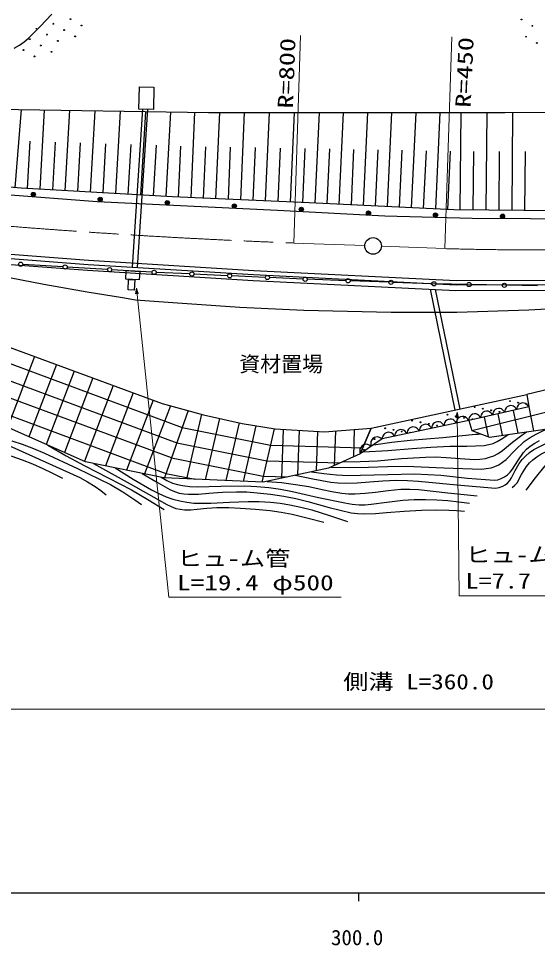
# Model space of a CAD drawing. Units: millimetres, scale not verified. Extents: x 40000 to 680000, y 20000 to 380000.
# Drawn here: x 327464 to 389350, y 198715 to 309135 of the extents above; entities that cross this region are included whole.
import ezdxf
from ezdxf.enums import TextEntityAlignment as Align

# ---------------------------------------------------------------- set-up
doc = ezdxf.new("R2010")
doc.units = ezdxf.units.MM
doc.header["$LTSCALE"] = 1000
doc.linetypes.add('CHAIN', pattern=[18.5, 12, -1.5, 3.5, -1.5])
for name, color, linetype, lineweight in [('M-BGD', 7, 'Continuous', 25), ('M-BGD-HTXT', 7, 'Continuous', 13), ('M-BMK', 2, 'CHAIN', 13), ('M-TTL-BAND', 7, 'Continuous', 25)]:
    doc.layers.add(name, color=color, linetype=linetype, lineweight=lineweight)
doc.layers.add('M-BMK-SRVR', color=7, linetype='Continuous')
doc.styles.add('ＭＳ ゴシック', font='')
doc.styles.get('ＭＳ ゴシック').set_extended_font_data('MS Gothic')

# ---------------------------------------------------------------- blocks, each defined once
blk = doc.blocks.new('BUHIN27')
at = {"color": 7, "linetype": 'Continuous', "lineweight": 25}
blk.add_lwpolyline([(734, -16), (682, 154), (597, 299), (457, 464), (298, 555), (127, 614), (-101, 619), (-274, 567), (-437, 483), (-584, 324), (-671, 183), (-734, 16)], dxfattribs=at)
blk = doc.blocks.new('BUHIN28')
at = {"color": 7, "linetype": 'Continuous', "lineweight": 25}
blk.add_lwpolyline([(754, -26), (703, 150), (618, 300), (476, 471), (313, 567), (138, 629), (-95, 637), (-274, 587), (-443, 502), (-596, 341), (-688, 197), (-754, 26)], dxfattribs=at)
blk = doc.blocks.new('BUHIN29')
at = {"color": 7, "linetype": 'Continuous', "lineweight": 25}
blk.add_lwpolyline([(740, 270), (622, 420), (481, 532), (277, 642), (82, 672), (-112, 664), (-342, 580), (-495, 461), (-626, 312), (-711, 97), (-743, -78), (-740, -270)], dxfattribs=at)
blk = doc.blocks.new('BUHIN42')
at = {"color": 7, "linetype": 'Continuous', "lineweight": 25}
blk.add_circle((0, 0), 249, dxfattribs=at)
blk = doc.blocks.new('BUHIN44')
at = {"color": 7, "linetype": 'Continuous', "lineweight": 25}
blk.add_circle((0, 0), 249, dxfattribs=at)
blk = doc.blocks.new('BUHIN46')
at = {"color": 7, "linetype": 'Continuous', "lineweight": 25}
blk.add_circle((0, 0), 249, dxfattribs=at)
blk = doc.blocks.new('BUHIN48')
at = {"color": 7, "linetype": 'Continuous', "lineweight": 25}
blk.add_circle((0, 0), 249, dxfattribs=at)
blk = doc.blocks.new('BUHIN85')
at = {"color": 7, "linetype": 'Continuous', "lineweight": 25}
for radius in [249, 220, 191, 161, 132, 97.5, 67.5, 38.8, 7.5]:
    blk.add_circle((78, 236), radius, dxfattribs=at)
blk = doc.blocks.new('BUHIN86')
at = {"color": 7, "linetype": 'Continuous', "lineweight": 25}
for radius in [249, 220, 191, 161, 132, 97.5, 67.5, 38.8, 7.5]:
    blk.add_circle((72, 238), radius, dxfattribs=at)
blk = doc.blocks.new('BUHIN87')
at = {"color": 7, "linetype": 'Continuous', "lineweight": 25}
for radius in [249, 220, 191, 161, 132, 97.5, 67.5, 38.8, 7.5]:
    blk.add_circle((73, 238), radius, dxfattribs=at)
blk = doc.blocks.new('BUHIN89')
at = {"color": 7, "linetype": 'Continuous', "lineweight": 25}
for radius in [249, 220, 191, 161, 132, 97.5, 67.5, 38.8, 7.5]:
    blk.add_circle((62, 241), radius, dxfattribs=at)
blk = doc.blocks.new('BUHIN102')
at = {"color": 3, "linetype": 'Continuous', "lineweight": 25}
blk.add_circle((0, 0), 995, dxfattribs=at)

msp = doc.modelspace()

# ---------------------------------------------------------------- linework, layer by layer
at = {"layer": 'M-BGD'}
for p, q in [((341815, 298358), (341884, 301017)), ((341884, 301017), (343620, 300972)), ((343620, 300972), (343550, 298312)), ((316105, 298464), (350106, 297958)), ((327051, 288977), (327814, 298290)), ((330036, 288789), (330575, 298249)), ((333042, 288618), (333588, 298204)), ((336048, 288446), (336601, 298159)), ((342247, 298346), (341007, 279519)), ((342847, 298331), (341605, 279480)), ((343550, 298312), (341815, 298358)), ((339053, 288275), (339614, 298114)), ((342059, 288104), (342627, 298070)), ((345065, 287933), (345640, 298025)), ((348039, 287792), (348490, 297982)), ((350106, 297958), (385439, 297958)), ((351004, 287661), (351459, 297958)), ((353968, 287530), (354429, 297958)), ((356932, 287399), (357399, 297958)), ((359897, 287267), (360369, 297958)), ((362839, 287135), (363349, 297958)), ((365714, 287000), (366231, 297958)), ((368589, 286864), (369113, 297958)), ((371464, 286728), (371994, 297958)), ((374340, 286592), (374876, 297958)), ((377215, 286457), (377758, 297958)), ((380143, 286348), (380246, 297958)), ((383230, 286321), (383333, 297958)), ((385439, 297958), (424768, 298118)), ((386317, 286294), (386420, 297962)), ((328534, 288875), (328855, 294513)), ((331539, 288703), (331865, 294417)), ((334545, 288532), (334875, 294322)), ((337551, 288361), (337885, 294226)), ((340556, 288190), (340895, 294131)), ((343562, 288018), (343905, 294036)), ((346557, 287857), (346826, 293945)), ((349521, 287726), (349793, 293867)), ((352486, 287595), (352761, 293813)), ((355450, 287464), (355728, 293761)), ((358414, 287333), (358696, 293708)), ((361379, 287202), (361664, 293656)), ((364276, 287067), (364585, 293602)), ((367152, 286932), (367464, 293548)), ((370027, 286796), (370343, 293493)), ((372902, 286660), (373222, 293439)), ((375777, 286525), (376101, 293385)), ((378653, 286389), (378980, 293330)), ((381687, 286335), (381748, 293309)), ((384774, 286307), (384835, 293298)), ((387860, 286280), (387923, 293293)), ((327782, 288917), (313159, 290116)), ((345816, 287890), (327782, 288917)), ((362120, 287169), (345816, 287890)), ((379371, 286355), (362120, 287169)), ((394806, 286218), (379371, 286355)), ((282559, 284280), (346997, 260421)), ((282039, 282406), (346347, 258595)), ((317241, 281761), (335791, 280342)), ((345706, 256797), (281526, 280561)), ((317140, 280565), (335709, 279145)), ((317199, 281263), (335757, 279843)), ((453709, 280650), (388096, 264332)), ((332769, 279560), (327962, 279850)), ((338075, 279239), (333268, 279530)), ((335757, 279843), (355493, 278624)), ((335791, 280342), (355521, 279123)), ((280999, 278665), (345048, 254950)), ((302819, 278669), (344581, 263279)), ((325098, 278539), (330496, 277482)), ((335709, 279145), (355454, 277925)), ((343381, 278919), (338574, 279209)), ((340251, 278087), (340313, 279104)), ((340313, 279104), (341914, 279008)), ((341914, 279008), (341852, 277990)), ((347886, 278709), (343881, 278893)), ((352390, 278503), (348385, 278686)), ((356895, 278296), (352890, 278480)), ((355493, 278624), (379637, 277430)), ((355521, 279123), (379648, 277930)), ((361400, 278090), (357394, 278273)), ((330496, 277482), (335662, 276572)), ((341852, 277990), (340251, 278087)), ((340520, 276805), (340596, 278066)), ((340596, 278066), (341334, 278021)), ((341334, 278021), (341258, 276761)), ((355454, 277925), (379621, 276729)), ((366516, 277906), (361899, 278070)), ((371633, 277726), (367016, 277889)), ((376750, 277545), (372133, 277708)), ((380949, 277453), (377249, 277531)), ((379637, 277430), (399031, 277491)), ((379648, 277930), (399020, 277991)), ((385149, 277365), (381449, 277442)), ((381541, 260078), (453704, 277998)), ((389349, 277277), (385649, 277354)), ((335662, 276572), (339849, 275913)), ((341258, 276761), (340520, 276805)), ((379528, 262483), (376575, 276880)), ((380115, 262609), (377193, 276850)), ((379621, 276729), (399047, 276791)), ((339849, 275913), (341429, 275639)), ((341429, 275639), (346429, 275266)), ((346429, 275266), (353857, 274764)), ((353857, 274764), (361501, 274403)), ((361501, 274403), (371919, 274154)), ((371919, 274154), (379733, 274167)), ((379733, 274167), (388330, 274453)), ((388330, 274453), (396432, 274851)), ((329371, 268884), (326154, 260433)), ((331974, 267925), (328696, 259312)), ((335459, 256328), (311699, 266811)), ((334097, 267142), (330769, 258397)), ((336325, 266321), (332944, 257438)), ((338761, 265423), (335322, 256388)), ((341145, 264545), (337832, 255843)), ((369505, 260319), (388096, 264332)), ((388096, 264332), (388303, 262880)), ((388096, 264332), (388303, 262880)), ((343521, 263669), (340347, 255329)), ((345588, 263004), (342500, 254889)), ((344581, 263279), (349540, 261925)), ((388303, 262880), (381149, 261255)), ((388303, 262880), (381149, 261255)), ((388303, 262880), (388881, 260031)), ((347711, 262424), (344859, 254418)), ((349277, 261997), (347500, 254301)), ((349540, 261925), (354147, 260878)), ((383623, 259263), (402638, 262040)), ((384631, 262046), (385149, 259486)), ((386462, 262461), (387010, 259758)), ((351424, 261497), (349739, 254202)), ((353772, 260963), (352186, 254093)), ((354147, 260878), (358056, 260249)), ((355778, 260616), (354250, 254002)), ((381149, 261255), (370824, 259048)), ((381149, 261255), (381541, 260078)), ((382982, 261671), (383457, 259328)), ((346997, 260421), (357509, 258323)), ((357957, 260265), (356488, 253903)), ((358056, 260249), (363955, 259900)), ((358847, 254373), (359048, 260191)), ((360922, 260080), (360739, 254778)), ((363121, 259950), (362959, 255254)), ((363955, 259900), (369505, 260319)), ((365257, 259998), (365114, 255876)), ((367505, 260168), (367392, 256910)), ((368213, 257282), (369505, 260319)), ((369505, 260319), (368213, 257282)), ((381541, 260078), (383623, 259263)), ((346347, 258595), (357077, 256454)), ((370824, 259048), (368213, 257282)), ((357509, 258323), (368521, 258007)), ((368213, 257282), (364444, 255572)), ((344793, 254420), (335459, 256328)), ((345706, 256797), (356652, 254613)), ((357077, 256454), (365833, 256202)), ((364444, 255572), (356625, 253897)), ((356625, 253897), (344793, 254420)), ((345048, 254950), (348529, 254255)), ((356652, 254613), (359574, 254529))]:
    msp.add_line(p, q, dxfattribs=at)
for points in [[(326951, 305622), (327565, 305953), (328129, 306347), (328666, 306796), (330060, 308186), (331436, 309643)], [(209592, 290614), (218905, 291625), (229781, 292657), (241315, 293534), (246528, 293995), (251831, 294077), (257626, 294122), (268396, 293789), (275874, 293187), (286098, 292157), (294855, 290989), (305135, 289854), (316181, 288912), (336839, 287357), (358330, 286302), (371141, 285625), (381568, 285362), (395470, 285257), (417285, 286007), (431712, 287071), (445133, 288431), (460284, 290547), (479004, 293821), (567439, 309109)], [(388019, 252968), (389112, 254425), (390263, 255857), (390756, 256369), (391289, 256837), (391777, 257183), (392307, 257485), (392930, 257763), (393584, 257989), (395355, 258433), (397111, 258936), (397667, 259180), (398204, 259482), (399502, 260420), (400771, 261412), (401046, 261627), (401329, 261848)], [(386317, 253282), (386639, 253534), (386915, 253825), (387449, 254812), (388038, 255776), (388402, 256201), (388809, 256582), (389267, 256934), (389762, 257238), (390564, 257634), (391398, 257977), (393287, 258657), (395156, 259393), (396113, 259844), (397041, 260347), (397983, 260911), (398913, 261496)], [(364718, 255697), (366955, 255668), (369191, 255699), (371449, 255790), (373706, 255821), (378178, 255615), (382673, 255468), (383241, 255514), (383809, 255622), (384274, 255773), (384729, 255985), (385195, 256277), (385633, 256623), (386690, 257720), (387780, 258762), (388464, 259208), (389183, 259606), (389812, 259934), (390449, 260260)], [(366144, 256344), (368200, 256373), (370262, 256463), (373135, 256711), (376014, 256899), (377222, 256908), (378441, 256856), (380141, 256707), (381850, 256618), (382493, 256646), (383138, 256736), (383638, 256864), (384129, 257052), (384659, 257331), (385171, 257669), (386390, 258675), (387630, 259620), (387877, 259772), (388126, 259921)], [(368588, 257535), (371487, 257690), (374395, 257905), (376635, 258081), (378887, 258197), (380936, 258211), (382977, 258285), (383530, 258378), (384064, 258528), (384553, 258739), (385027, 259011), (385443, 259290), (385862, 259590)], [(369790, 258349), (371975, 258663), (374176, 258919), (378077, 259234), (381971, 259609), (382268, 259640), (382576, 259673)], [(319742, 259241), (321426, 259173), (323109, 259046), (323927, 258924), (324734, 258742), (325699, 258449), (326649, 258098), (330721, 256306), (334777, 254456), (335700, 253952), (336592, 253397), (337266, 252916), (337929, 252404)], [(326680, 258817), (327899, 258431), (329239, 257933), (330565, 257375), (334505, 255537), (338423, 253642), (339887, 252742), (341327, 251785), (341717, 251525), (342114, 251260)], [(360473, 254721), (362572, 254291), (364698, 253917), (365560, 253825), (366435, 253792), (367863, 253845), (369301, 253959), (370908, 254077), (372513, 254135), (373841, 254119), (375178, 254042), (379752, 253584), (384328, 253187), (384769, 253274), (385203, 253421), (385511, 253584), (385788, 253797), (386042, 254086), (386253, 254419), (386674, 255283), (387155, 256134), (387509, 256600), (387905, 257021), (388386, 257433), (388903, 257795), (391923, 259312)], [(362391, 255132), (363886, 254924), (365386, 254776), (366802, 254718), (368231, 254720), (371487, 254832), (374739, 254883), (376285, 254834), (377830, 254725), (381006, 254399), (384239, 254129), (384637, 254202), (385025, 254334), (385403, 254530), (385759, 254784), (386095, 255104), (386383, 255461), (386999, 256457), (387672, 257430), (388055, 257826), (388486, 258183), (389025, 258543), (389602, 258856)], [(321497, 258209), (323444, 257810), (325380, 257353), (326649, 256994), (327899, 256578), (329138, 256094), (330363, 255551), (331529, 254984), (332693, 254391)], [(330971, 258308), (333146, 257054), (335364, 255846), (338168, 254439), (340943, 252979), (342880, 251822), (344816, 250640)], [(336421, 256132), (340776, 253720), (345136, 251256), (345675, 250992), (346237, 250784), (346731, 250674), (347238, 250622), (347996, 250627), (348766, 250693), (349938, 250821), (351097, 250888), (352524, 250886), (353945, 250824), (355710, 250706), (357473, 250527), (358779, 250335), (360082, 250083), (361986, 249630), (363880, 249126)], [(338980, 255609), (341137, 254265), (343327, 252972), (344193, 252537), (345083, 252158), (345875, 251888), (346694, 251673), (347529, 251519), (348382, 251423), (349389, 251386), (350396, 251409), (352629, 251542), (354862, 251615), (356180, 251602), (357509, 251527), (358663, 251402), (359818, 251217), (361137, 250933), (362443, 250591), (364566, 249943), (366680, 249236)], [(342201, 254950), (343829, 253968), (345509, 253025), (346059, 252785), (346623, 252604), (347164, 252501), (347728, 252457), (348935, 252493), (350153, 252589), (351805, 252706), (353455, 252762), (354683, 252738), (355909, 252654), (357509, 252472), (359112, 252230), (360535, 251951), (361954, 251613), (364524, 250901), (367123, 250244), (367913, 250155), (368711, 250126), (370036, 250172), (371359, 250278), (373441, 250458), (375522, 250578), (377151, 250599), (378780, 250560), (379707, 250512), (380643, 250453)], [(344484, 254484), (345149, 254116), (345837, 253804), (346417, 253625), (347017, 253502), (347877, 253404), (348748, 253366), (351591, 253448), (354442, 253470), (355878, 253395), (357309, 253261), (358720, 253056), (360134, 252789), (363244, 252087), (366375, 251441), (367232, 251292), (368094, 251203), (368800, 251207), (369507, 251270), (371400, 251539), (373292, 251747), (374638, 251829), (375997, 251851), (377334, 251809), (378677, 251706), (379968, 251568), (381257, 251411)], [(357113, 254001), (358811, 253851), (360502, 253640), (362085, 253369), (363661, 253039), (364836, 252778), (366017, 252576), (366801, 252511), (367590, 252507), (368807, 252587), (370017, 252728), (371534, 252919), (373065, 253052), (374111, 253077), (375168, 253042), (378666, 252644), (382168, 252269)]]:
    msp.add_lwpolyline(points, dxfattribs=at)
for centre, radius in [((331617, 308517), 49.8), ((333668, 309059), 49.8), ((334965, 308305), 49.8), ((387439, 309029), 49.8), ((388735, 308275), 49.8), ((330864, 307220), 49.8), ((332914, 307763), 49.8), ((334211, 307009), 49.8), ((387981, 306978), 49.8), ((328813, 306677), 49.8), ((330110, 305923), 49.8), ((332160, 306466), 49.8), ((389278, 306224), 49.8), ((328059, 305380), 49.8), ((331406, 305169), 49.8), ((329356, 304626), 49.8), ((377185, 285722), 249), ((377185, 285722), 220), ((377185, 285722), 191), ((377185, 285722), 161), ((377185, 285722), 132), ((377185, 285722), 97.5), ((377185, 285722), 67.5), ((377185, 285722), 38.8), ((377185, 285722), 7.5), ((327713, 279865), 249), ((343631, 278904), 249), ((361649, 278078), 249), ((376999, 277536), 249), ((381861, 262848), 49.8), ((386073, 263562), 49.8), ((387055, 263372), 49.8), ((388037, 263183), 49.8), ((378631, 261944), 49.8), ((379613, 261754), 49.8), ((382843, 262658), 49.8), ((383825, 262468), 49.8), ((384807, 262279), 49.8), ((374419, 261229), 49.8), ((375401, 261040), 49.8), ((376383, 260850), 49.8), ((377365, 260661), 49.8), ((380595, 261565), 49.8), ((371189, 260325), 49.8), ((372171, 260136), 49.8), ((373153, 259946), 49.8), ((369923, 259042), 49.8), ((368657, 257759), 49.8)]:
    msp.add_circle(centre, radius, dxfattribs=at)
for centre, start, end in [((329567, 307974), 240.43896, 29.55967), ((381577, 261375), 346.51343, 219.07185), ((370207, 260515), 252.84329, 311.51635), ((374135, 259757), 11.24363, 192.88777)]:
    msp.add_arc(centre, 49.8, start, end, dxfattribs=at)
at = {"layer": 'M-BGD-HTXT'}
for p, q in [((360308, 282395), (361096, 307129)), ((378312, 281722), (379142, 306967)), ((341515, 277021), (345401, 240194)), ((379756, 262246), (380026, 240350)), ((345401, 240194), (365925, 240194)), ((380026, 240350), (399556, 240350)), ((210499, 226872), (568360, 226870))]:
    msp.add_line(p, q, dxfattribs=at)
for points in [[(341515, 277021), (341421, 276357), (341745, 276391)], [(341529, 276888), (341692, 276427), (341466, 276403)], [(341536, 276824), (341665, 276448), (341487, 276430)], [(341543, 276757), (341638, 276470), (341509, 276456)], [(341549, 276693), (341612, 276492), (341531, 276483)], [(379756, 262246), (379601, 261594), (379926, 261598)], [(379757, 262112), (379877, 261638), (379650, 261635)], [(379758, 262047), (379852, 261662), (379674, 261660)], [(379759, 261981), (379828, 261686), (379698, 261684)], [(379760, 261916), (379803, 261710), (379722, 261709)]]:
    msp.add_lwpolyline(points, close=True, dxfattribs=at)
for points in [[(341522, 276954), (341719, 276405), (341444, 276376), (341522, 276953)], [(341569, 276512), (341556, 276626), (341585, 276513), (341552, 276510), (341556, 276626)], [(379757, 262179), (379902, 261614), (379625, 261610), (379757, 262177)], [(379762, 261734), (379761, 261849), (379778, 261734), (379746, 261734), (379761, 261849)]]:
    msp.add_lwpolyline(points, dxfattribs=at)
at = {"layer": 'M-BMK'}
for p, q in [((360309, 282395), (368743, 282080)), ((370741, 282005), (378312, 281722))]:
    msp.add_line(p, q, dxfattribs=at)
for centre, radius, start, end in [((390276, 1081842), 800008, 262.48441, 267.85323), ((390243, 731569), 450004, 268.48071, 274.49467)]:
    msp.add_arc(centre, radius, start, end, dxfattribs=at)
at = {"layer": 'M-TTL-BAND'}
for p, q in [((40000, 205000), (579000, 205000)), ((368000, 205000), (368000, 204000))]:
    msp.add_line(p, q, dxfattribs=at)

# ---------------------------------------------------------------- block references
at = {"layer": 'M-BGD', "rotation": 14.0046}
for name, p in [('BUHIN85', (329214, 287931)), ('BUHIN86', (337197, 287339)), ('BUHIN86', (345193, 286947)), ('BUHIN86', (353189, 286554)), ('BUHIN87', (361184, 286151)), ('BUHIN87', (369178, 285729)), ('BUHIN89', (385182, 285335)), ('BUHIN48', (333019, 279545)), ('BUHIN48', (338325, 279224)), ('BUHIN46', (348136, 278698)), ('BUHIN46', (352640, 278491)), ('BUHIN46', (357145, 278285)), ('BUHIN44', (366766, 277898)), ('BUHIN44', (371883, 277717)), ('BUHIN42', (381199, 277448)), ('BUHIN42', (385399, 277359)), ('BUHIN27', (384726, 262067)), ('BUHIN27', (386157, 262392)), ('BUHIN27', (387588, 262717)), ('BUHIN28', (380411, 261097)), ('BUHIN27', (381864, 261418)), ('BUHIN27', (383295, 261742)), ('BUHIN28', (374512, 259836)), ('BUHIN28', (375986, 260152)), ('BUHIN28', (377461, 260467)), ('BUHIN28', (378936, 260782)), ('BUHIN28', (371562, 259206)), ('BUHIN28', (373037, 259521)), ('BUHIN29', (368866, 257724)), ('BUHIN29', (370172, 258607))]:
    msp.add_blockref(name, p, dxfattribs=at)
at = {"layer": 'M-BMK-SRVR', "rotation": 14.0046}
msp.add_blockref('BUHIN102', (369742, 282043), dxfattribs=at)

# ---------------------------------------------------------------- texts
at = {"layer": 'M-BGD-HTXT', "style": 'ＭＳ ゴシック', "width": 1.35}
for s, rotation, p in [('R=800', 87.9, (360742, 298361)), ('R=450', 87.5, (381929, 298456))]:
    msp.add_text(s, height=1833, rotation=rotation, dxfattribs=at).set_placement(p, align=Align.BOTTOM_LEFT)
at = {"layer": 'M-BGD-HTXT', "style": 'ＭＳ ゴシック'}
msp.add_text('資材置場', height=1833, dxfattribs=at).set_placement((353779, 266508), align=Align.BOTTOM_LEFT)
for s, width, p in [('ヒュ-ム管', 1.2, (380769, 243797)), ('ヒュ-ム管', 1.2, (346372, 243359)), ('L=7.7 φ400', 1.25, (380769, 240688)), ('L=19.4 φ500', 1.3, (346372, 240464)), ('側溝 L=360.0', 1.2, (366186, 228671))]:
    msp.add_text(s, height=1833, dxfattribs=dict(at, width=width)).set_placement(p, align=Align.BOTTOM_LEFT)
at = {"layer": 'M-TTL-BAND', "style": 'ＭＳ ゴシック'}
msp.add_text('300.0', height=1833, dxfattribs=at).set_placement((367844, 198195), align=Align.BOTTOM_CENTER)

doc.saveas('drawing.dxf')
